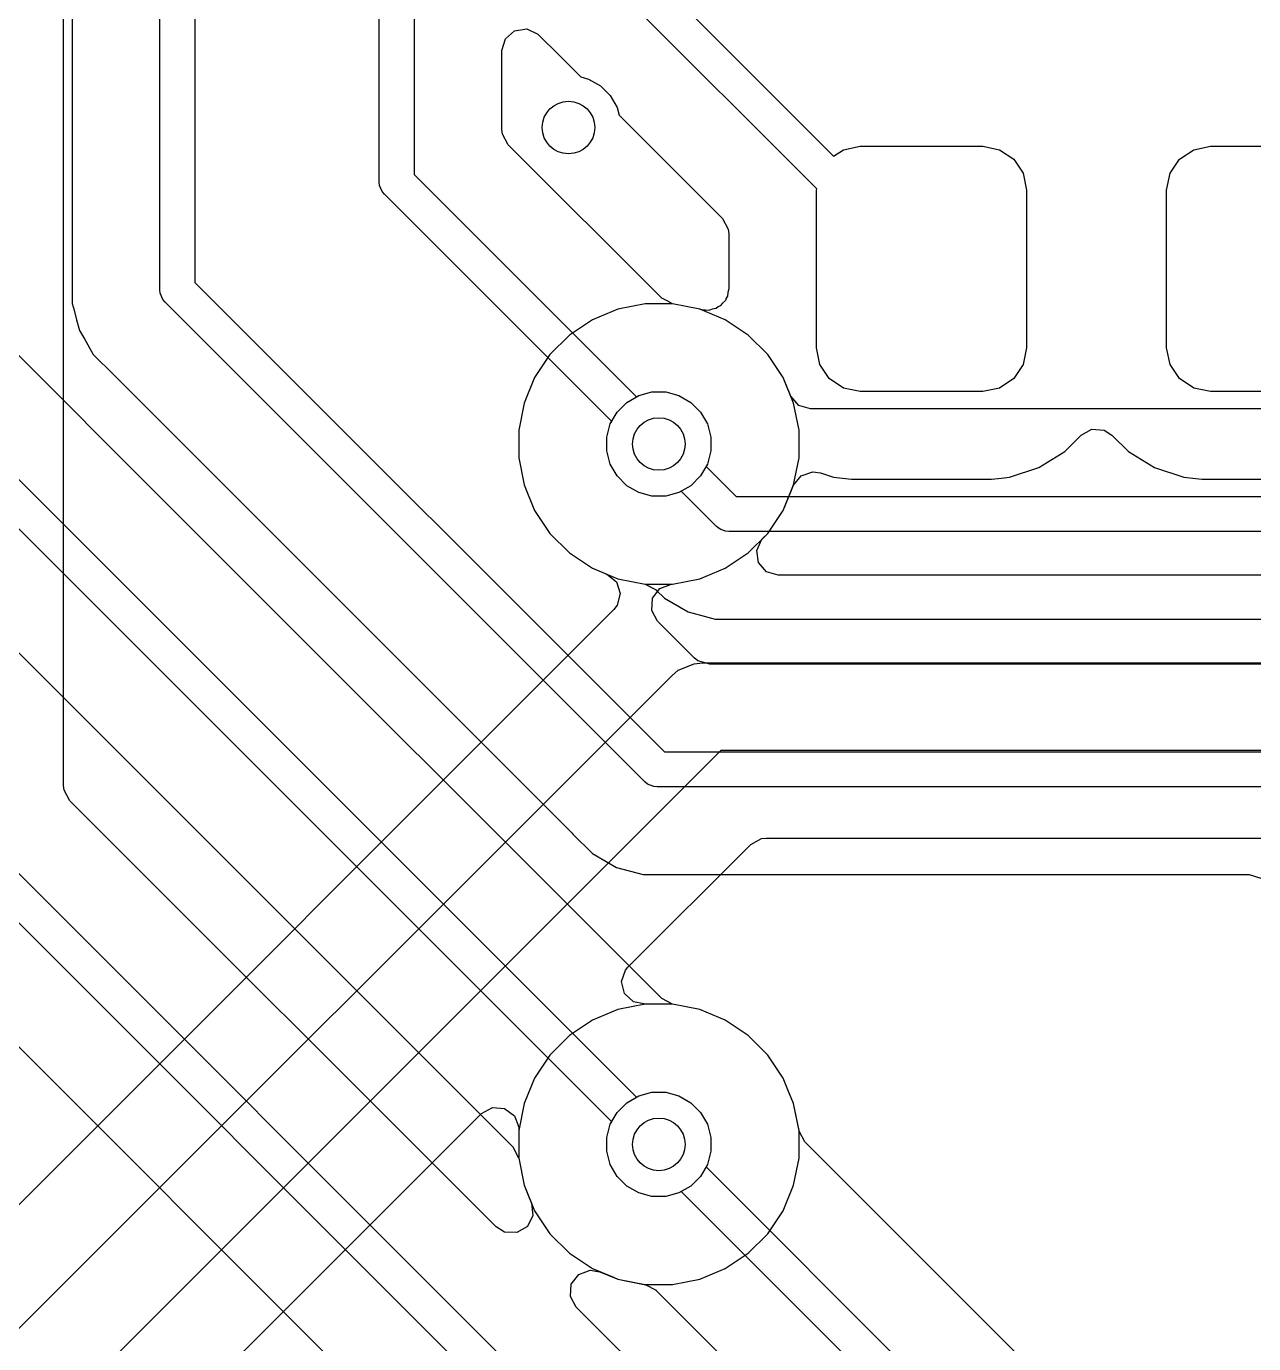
# Model space of a CAD drawing. Header units: inches. Extents: x 6.57 to 9.79, y -8.72 to -3.17.
# Drawn here: x 8.0074 to 8.2833, y -7.9582 to -7.662 of the extents above; entities that cross this region are included whole.
import ezdxf

# ---------------------------------------------------------------- set-up
doc = ezdxf.new("R2010")
doc.units = ezdxf.units.IN
doc.header["$MEASUREMENT"] = 0
doc.layers.add('In1.Cu', color=91, linetype='CONTINUOUS', true_color=0x7fc87f)

msp = doc.modelspace()

# ---------------------------------------------------------------- linework, layer by layer
at = {"layer": 'In1.Cu', "linetype": 'CONTINUOUS'}
for p, q in [((8.09462, -7.5492), (8.09462, -7.69291)), ((8.08675, -7.69291), (8.08675, -7.55083)), ((8.03743, -7.72124), (8.03743, -7.63306)), ((8.04531, -7.63306), (8.04531, -7.7196)), ((8.14531, -7.64761), (8.1889, -7.69121)), ((7.8937, -7.65191), (8.14456, -7.90278)), ((8.01773, -7.6505), (8.01773, -7.71782)), ((8.1851, -7.69854), (8.13859, -7.65203)), ((8.139, -7.90834), (7.88698, -7.65633)), ((8.01577, -7.83267), (8.01577, -7.65419)), ((8.11432, -7.66742), (8.1151, -7.66478)), ((8.1151, -7.66478), (8.11718, -7.66298)), ((8.11718, -7.66298), (8.1199, -7.66259)), ((8.1199, -7.66259), (8.1224, -7.66373)), ((8.1224, -7.66373), (8.12266, -7.66397)), ((8.12266, -7.66397), (8.12713, -7.66844)), ((8.11432, -7.68517), (8.11432, -7.66742)), ((8.12713, -7.66844), (8.12713, -7.66844)), ((8.12713, -7.66844), (8.13208, -7.67339)), ((7.87553, -7.67274), (8.11675, -7.91396)), ((8.13208, -7.67339), (8.13381, -7.67385)), ((8.13381, -7.67385), (8.13648, -7.67539)), ((8.13648, -7.67539), (8.13866, -7.67757)), ((8.13866, -7.67757), (8.1402, -7.68024)), ((8.1402, -7.68024), (8.14067, -7.68198)), ((8.14067, -7.68198), (8.1639, -7.70521)), ((8.11444, -7.68621), (8.11432, -7.68517)), ((8.11575, -7.68862), (8.11444, -7.68621)), ((8.15018, -7.72305), (8.11575, -7.68862)), ((8.19112, -7.68973), (8.19488, -7.68898)), ((8.19488, -7.68898), (8.22244, -7.68898)), ((8.22244, -7.68898), (8.22621, -7.68973)), ((8.26986, -7.68973), (8.27362, -7.68898)), ((8.27362, -7.68898), (8.30118, -7.68898)), ((8.04049, -7.77083), (7.95925, -7.68959)), ((8.1889, -7.69121), (8.19112, -7.68973)), ((8.22621, -7.68973), (8.2294, -7.69186)), ((8.2294, -7.69186), (8.23153, -7.69505)), ((8.26453, -7.69505), (8.26666, -7.69186)), ((8.26666, -7.69186), (8.26986, -7.68973)), ((8.08675, -7.69698), (8.08675, -7.69291)), ((8.09462, -7.69291), (8.09462, -7.69535)), ((8.08682, -7.69775), (8.08675, -7.69698)), ((8.08741, -7.69917), (8.08682, -7.69775)), ((8.09462, -7.69535), (8.14456, -7.7453)), ((8.23153, -7.69505), (8.23228, -7.69882)), ((8.26378, -7.69882), (8.26453, -7.69505)), ((8.0879, -7.69977), (8.08741, -7.69917)), ((8.139, -7.75086), (8.0879, -7.69977)), ((8.18504, -7.69882), (8.1851, -7.69854)), ((8.18504, -7.73425), (8.18504, -7.69882)), ((8.23228, -7.69882), (8.23228, -7.73425)), ((8.26378, -7.73425), (8.26378, -7.69882)), ((8.1639, -7.70521), (8.16522, -7.70763)), ((8.16522, -7.70763), (8.16533, -7.70867)), ((8.16533, -7.70867), (8.16533, -7.721)), ((8.01773, -7.71782), (8.01773, -7.71782)), ((8.01773, -7.71782), (8.01773, -7.72435)), ((8.03751, -7.722), (8.03743, -7.72124)), ((8.04531, -7.7196), (8.15085, -7.82515)), ((8.16533, -7.721), (8.16509, -7.72184)), ((8.01773, -7.72435), (8.01773, -7.72435)), ((8.01773, -7.72435), (8.01813, -7.72583)), ((8.0381, -7.72342), (8.03751, -7.722)), ((8.03859, -7.72402), (8.0381, -7.72342)), ((8.14644, -7.83187), (8.03859, -7.72402)), ((8.1465, -7.72439), (8.14041, -7.7256)), ((8.1465, -7.72439), (8.14041, -7.7256)), ((8.1465, -7.72439), (8.14041, -7.7256)), ((8.15271, -7.72439), (8.1465, -7.72439)), ((8.1465, -7.72439), (8.1465, -7.72439)), ((8.15271, -7.72439), (8.1465, -7.72439)), ((8.1465, -7.72439), (8.1465, -7.72439)), ((8.15271, -7.72439), (8.1465, -7.72439)), ((8.1465, -7.72439), (8.1465, -7.72439)), ((8.15022, -7.72309), (8.15018, -7.72305)), ((8.15025, -7.72311), (8.15022, -7.72309)), ((8.15022, -7.72309), (8.15022, -7.72309)), ((8.15022, -7.72309), (8.15022, -7.72309)), ((8.15145, -7.72374), (8.15025, -7.72311)), ((8.15265, -7.72438), (8.15145, -7.72374)), ((8.15271, -7.72439), (8.15265, -7.72438)), ((8.1588, -7.7256), (8.15271, -7.72439)), ((8.15271, -7.72439), (8.15271, -7.72439)), ((8.1588, -7.7256), (8.15271, -7.72439)), ((8.15271, -7.72439), (8.15271, -7.72439)), ((8.1588, -7.7256), (8.15271, -7.72439)), ((8.15271, -7.72439), (8.15271, -7.72439)), ((8.1588, -7.7256), (8.15271, -7.72439)), ((8.15271, -7.72439), (8.15271, -7.72439)), ((8.1639, -7.72422), (8.16341, -7.72487)), ((8.16456, -7.72364), (8.1639, -7.72422)), ((8.16472, -7.72309), (8.16456, -7.72364)), ((8.16504, -7.72265), (8.16472, -7.72309)), ((8.16509, -7.72184), (8.16504, -7.72265)), ((8.01813, -7.72583), (8.0187, -7.72798)), ((8.14041, -7.7256), (8.13468, -7.72798)), ((8.14041, -7.7256), (8.13468, -7.72798)), ((8.14041, -7.7256), (8.13468, -7.72798)), ((8.14041, -7.7256), (8.14041, -7.7256)), ((8.14041, -7.7256), (8.14041, -7.7256)), ((8.14041, -7.7256), (8.14041, -7.7256)), ((8.16453, -7.72798), (8.1588, -7.7256)), ((8.1588, -7.7256), (8.1588, -7.7256)), ((8.15901, -7.72569), (8.1588, -7.7256)), ((8.16453, -7.72798), (8.1588, -7.7256)), ((8.1588, -7.7256), (8.1588, -7.7256)), ((8.16453, -7.72798), (8.1588, -7.7256)), ((8.1588, -7.7256), (8.1588, -7.7256)), ((8.15947, -7.72578), (8.15901, -7.72569)), ((8.15976, -7.72583), (8.15947, -7.72578)), ((8.1601, -7.72578), (8.15976, -7.72583)), ((8.16085, -7.72586), (8.1601, -7.72578)), ((8.16162, -7.72557), (8.16085, -7.72586)), ((8.16248, -7.72544), (8.16162, -7.72557)), ((8.16291, -7.72507), (8.16248, -7.72544)), ((8.16341, -7.72487), (8.16291, -7.72507)), ((8.0187, -7.72798), (8.01934, -7.73036)), ((8.01934, -7.73036), (8.01934, -7.73036)), ((8.01934, -7.73036), (8.02044, -7.73226)), ((8.13468, -7.72798), (8.12952, -7.73143)), ((8.13468, -7.72798), (8.12952, -7.73143)), ((8.13468, -7.72798), (8.12952, -7.73143)), ((8.13468, -7.72798), (8.13468, -7.72798)), ((8.13468, -7.72798), (8.13468, -7.72798)), ((8.13468, -7.72798), (8.13468, -7.72798)), ((8.1697, -7.73143), (8.16453, -7.72798)), ((8.16453, -7.72798), (8.16453, -7.72798)), ((8.1697, -7.73143), (8.16453, -7.72798)), ((8.16453, -7.72798), (8.16453, -7.72798)), ((8.1697, -7.73143), (8.16453, -7.72798)), ((8.16453, -7.72798), (8.16453, -7.72798)), ((8.02044, -7.73226), (8.02044, -7.73226)), ((8.02044, -7.73226), (8.02245, -7.73575)), ((8.12952, -7.73143), (8.12513, -7.73582)), ((8.12952, -7.73143), (8.12513, -7.73582)), ((8.12952, -7.73143), (8.12513, -7.73582)), ((8.12952, -7.73143), (8.12952, -7.73143)), ((8.12952, -7.73143), (8.12952, -7.73143)), ((8.12952, -7.73143), (8.12952, -7.73143)), ((8.17409, -7.73582), (8.1697, -7.73143)), ((8.1697, -7.73143), (8.1697, -7.73143)), ((8.17409, -7.73582), (8.1697, -7.73143)), ((8.1697, -7.73143), (8.1697, -7.73143)), ((8.17409, -7.73582), (8.1697, -7.73143)), ((8.1697, -7.73143), (8.1697, -7.73143)), ((8.02245, -7.73575), (8.02245, -7.73575)), ((8.02245, -7.73575), (8.02713, -7.74043)), ((8.12513, -7.73582), (8.12168, -7.74098)), ((8.12513, -7.73582), (8.12168, -7.74098)), ((8.12513, -7.73582), (8.12168, -7.74098)), ((8.12513, -7.73582), (8.12513, -7.73582)), ((8.12513, -7.73582), (8.12513, -7.73582)), ((8.12513, -7.73582), (8.12513, -7.73582)), ((8.17754, -7.74098), (8.17409, -7.73582)), ((8.17409, -7.73582), (8.17409, -7.73582)), ((8.17754, -7.74098), (8.17409, -7.73582)), ((8.17409, -7.73582), (8.17409, -7.73582)), ((8.17754, -7.74098), (8.17409, -7.73582)), ((8.17409, -7.73582), (8.17409, -7.73582)), ((8.18579, -7.73802), (8.18504, -7.73425)), ((8.23228, -7.73425), (8.23153, -7.73802)), ((8.26453, -7.73802), (8.26378, -7.73425)), ((8.18792, -7.74121), (8.18579, -7.73802)), ((8.23153, -7.73802), (8.2294, -7.74121)), ((8.26666, -7.74121), (8.26453, -7.73802)), ((8.02713, -7.74043), (8.02713, -7.74043)), ((8.02713, -7.74043), (8.13013, -7.84343)), ((8.12168, -7.74098), (8.1193, -7.74671)), ((8.12168, -7.74098), (8.1193, -7.74671)), ((8.12168, -7.74098), (8.1193, -7.74671)), ((8.12168, -7.74098), (8.12168, -7.74098)), ((8.12168, -7.74098), (8.12168, -7.74098)), ((8.12168, -7.74098), (8.12168, -7.74098)), ((8.17991, -7.74671), (8.17754, -7.74098)), ((8.17754, -7.74098), (8.17754, -7.74098)), ((8.17991, -7.74671), (8.17754, -7.74098)), ((8.17754, -7.74098), (8.17754, -7.74098)), ((8.1792, -7.745), (8.17754, -7.74098)), ((8.17754, -7.74098), (8.17754, -7.74098)), ((8.19112, -7.74335), (8.18792, -7.74121)), ((8.2294, -7.74121), (8.22621, -7.74335)), ((8.26986, -7.74335), (8.26666, -7.74121)), ((8.14242, -7.74654), (8.14509, -7.74499)), ((8.14242, -7.74654), (8.14509, -7.74499)), ((8.14242, -7.74654), (8.14509, -7.74499)), ((8.14456, -7.7453), (8.14509, -7.74499)), ((8.14509, -7.74499), (8.14806, -7.7442)), ((8.14509, -7.74499), (8.14806, -7.7442)), ((8.14509, -7.74499), (8.14806, -7.7442)), ((8.14509, -7.74499), (8.14806, -7.7442)), ((8.14806, -7.7442), (8.15115, -7.7442)), ((8.14806, -7.7442), (8.15115, -7.7442)), ((8.14806, -7.7442), (8.15115, -7.7442)), ((8.14806, -7.7442), (8.15115, -7.7442)), ((8.15115, -7.7442), (8.15413, -7.74499)), ((8.15115, -7.7442), (8.15413, -7.74499)), ((8.15115, -7.7442), (8.15413, -7.74499)), ((8.15115, -7.7442), (8.15413, -7.74499)), ((8.15413, -7.74499), (8.1568, -7.74654)), ((8.15413, -7.74499), (8.1568, -7.74654)), ((8.15413, -7.74499), (8.1568, -7.74654)), ((8.15413, -7.74499), (8.1568, -7.74654)), ((8.17927, -7.74516), (8.1792, -7.745)), ((8.18107, -7.74724), (8.17927, -7.74516)), ((8.19488, -7.74409), (8.19112, -7.74335)), ((8.22244, -7.74409), (8.19488, -7.74409)), ((8.22621, -7.74335), (8.22244, -7.74409)), ((8.27362, -7.74409), (8.26986, -7.74335)), ((8.30118, -7.74409), (8.27362, -7.74409)), ((8.1193, -7.74671), (8.11809, -7.7528)), ((8.1193, -7.74671), (8.11809, -7.7528)), ((8.1193, -7.74671), (8.11809, -7.7528)), ((8.1193, -7.74671), (8.1193, -7.74671)), ((8.1193, -7.74671), (8.1193, -7.74671)), ((8.1193, -7.74671), (8.1193, -7.74671)), ((8.14024, -7.74872), (8.14242, -7.74654)), ((8.14024, -7.74872), (8.14242, -7.74654)), ((8.14024, -7.74872), (8.14242, -7.74654)), ((8.1568, -7.74654), (8.15898, -7.74872)), ((8.1568, -7.74654), (8.15898, -7.74872)), ((8.1568, -7.74654), (8.15898, -7.74872)), ((8.1568, -7.74654), (8.15898, -7.74872)), ((8.18112, -7.7528), (8.17991, -7.74671)), ((8.17991, -7.74671), (8.17991, -7.74671)), ((8.17991, -7.74671), (8.17991, -7.74671)), ((8.18112, -7.7528), (8.17991, -7.74671)), ((8.17991, -7.74671), (8.17991, -7.74671)), ((8.17991, -7.74671), (8.17991, -7.74671)), ((8.18371, -7.74801), (8.18107, -7.74724)), ((8.30289, -7.74801), (8.18371, -7.74801)), ((8.13869, -7.75139), (8.14024, -7.74872)), ((8.13869, -7.75139), (8.14024, -7.74872)), ((8.13869, -7.75139), (8.14024, -7.74872)), ((8.13869, -7.75139), (8.139, -7.75086)), ((8.15898, -7.74872), (8.16052, -7.75139)), ((8.15898, -7.74872), (8.16052, -7.75139)), ((8.15898, -7.74872), (8.16052, -7.75139)), ((8.15898, -7.74872), (8.16052, -7.75139)), ((8.11809, -7.7528), (8.11809, -7.75901)), ((8.11809, -7.7528), (8.11809, -7.75901)), ((8.11809, -7.7528), (8.11809, -7.75901)), ((8.1379, -7.75436), (8.13869, -7.75139)), ((8.1379, -7.75436), (8.13869, -7.75139)), ((8.1379, -7.75436), (8.13869, -7.75139)), ((8.1379, -7.75436), (8.13869, -7.75139)), ((8.16052, -7.75139), (8.16132, -7.75436)), ((8.16052, -7.75139), (8.16132, -7.75436)), ((8.16052, -7.75139), (8.16132, -7.75436)), ((8.16052, -7.75139), (8.16132, -7.75436)), ((8.18112, -7.75901), (8.18112, -7.7528)), ((8.18112, -7.7528), (8.18112, -7.7528)), ((8.18112, -7.7528), (8.18112, -7.7528)), ((8.18112, -7.75901), (8.18112, -7.7528)), ((8.18112, -7.7528), (8.18112, -7.7528)), ((8.18112, -7.7528), (8.18112, -7.7528)), ((8.24089, -7.75759), (8.24458, -7.7539)), ((8.24458, -7.7539), (8.24699, -7.75258)), ((8.24699, -7.75258), (8.24974, -7.75278)), ((8.24974, -7.75278), (8.25148, -7.7539)), ((8.25148, -7.7539), (8.25517, -7.75759)), ((8.1379, -7.75745), (8.1379, -7.75436)), ((8.1379, -7.75745), (8.1379, -7.75436)), ((8.1379, -7.75745), (8.1379, -7.75436)), ((8.1379, -7.75745), (8.1379, -7.75436)), ((8.16132, -7.75436), (8.16132, -7.75745)), ((8.16132, -7.75436), (8.16132, -7.75745)), ((8.16132, -7.75436), (8.16132, -7.75745)), ((8.16132, -7.75436), (8.16132, -7.75745)), ((8.11809, -7.75901), (8.1193, -7.7651)), ((8.11809, -7.75901), (8.1193, -7.7651)), ((8.11809, -7.75901), (8.1193, -7.7651)), ((8.13869, -7.76043), (8.1379, -7.75745)), ((8.13869, -7.76043), (8.1379, -7.75745)), ((8.13869, -7.76043), (8.1379, -7.75745)), ((8.13869, -7.76043), (8.1379, -7.75745)), ((8.16132, -7.75745), (8.16052, -7.76043)), ((8.16132, -7.75745), (8.16052, -7.76043)), ((8.16132, -7.75745), (8.16052, -7.76043)), ((8.16132, -7.75745), (8.16052, -7.76043)), ((8.17991, -7.7651), (8.18112, -7.75901)), ((8.17991, -7.7651), (8.18112, -7.75901)), ((8.23501, -7.76121), (8.24089, -7.75759)), ((8.25517, -7.75759), (8.26105, -7.76121)), ((8.14024, -7.7631), (8.13869, -7.76043)), ((8.14024, -7.7631), (8.13869, -7.76043)), ((8.14024, -7.7631), (8.13869, -7.76043)), ((8.14024, -7.7631), (8.13869, -7.76043)), ((8.16052, -7.76043), (8.15898, -7.7631)), ((8.16052, -7.76043), (8.15898, -7.7631)), ((8.16052, -7.76043), (8.15898, -7.7631)), ((8.16052, -7.76043), (8.16022, -7.76095)), ((8.16022, -7.76095), (8.16699, -7.76772)), ((8.17988, -7.76518), (8.1816, -7.76303)), ((8.1816, -7.76303), (8.18421, -7.76217)), ((8.18421, -7.76217), (8.18592, -7.76241)), ((8.18592, -7.76241), (8.18887, -7.76339)), ((8.22846, -7.76339), (8.23501, -7.76121)), ((8.26105, -7.76121), (8.26761, -7.76339)), ((8.1193, -7.7651), (8.1193, -7.7651)), ((8.1193, -7.7651), (8.12168, -7.77083)), ((8.1193, -7.7651), (8.1193, -7.7651)), ((8.1193, -7.7651), (8.12168, -7.77083)), ((8.1193, -7.7651), (8.1193, -7.7651)), ((8.1193, -7.7651), (8.12168, -7.77083)), ((8.14242, -7.76528), (8.14024, -7.7631)), ((8.14242, -7.76528), (8.14024, -7.7631)), ((8.14242, -7.76528), (8.14024, -7.7631)), ((8.14242, -7.76528), (8.14024, -7.7631)), ((8.14509, -7.76682), (8.14242, -7.76528)), ((8.14509, -7.76682), (8.14242, -7.76528)), ((8.14509, -7.76682), (8.14242, -7.76528)), ((8.14509, -7.76682), (8.14242, -7.76528)), ((8.1568, -7.76528), (8.15413, -7.76682)), ((8.1568, -7.76528), (8.15413, -7.76682)), ((8.1568, -7.76528), (8.15413, -7.76682)), ((8.15898, -7.7631), (8.1568, -7.76528)), ((8.15898, -7.7631), (8.1568, -7.76528)), ((8.15898, -7.7631), (8.1568, -7.76528)), ((8.17754, -7.77083), (8.17991, -7.7651)), ((8.17754, -7.77083), (8.17991, -7.7651)), ((8.17925, -7.7667), (8.17988, -7.76518)), ((8.18887, -7.76339), (8.19291, -7.7638)), ((8.19291, -7.7638), (8.22441, -7.7638)), ((8.22441, -7.7638), (8.22663, -7.76357)), ((8.22441, -7.7638), (8.22441, -7.7638)), ((8.22441, -7.7638), (8.22441, -7.7638)), ((8.22663, -7.76357), (8.22846, -7.76339)), ((8.26761, -7.76339), (8.27165, -7.7638)), ((8.27165, -7.7638), (8.30315, -7.7638)), ((8.14806, -7.76762), (8.14509, -7.76682)), ((8.14806, -7.76762), (8.14509, -7.76682)), ((8.14806, -7.76762), (8.14509, -7.76682)), ((8.14806, -7.76762), (8.14509, -7.76682)), ((8.15115, -7.76762), (8.14806, -7.76762)), ((8.15115, -7.76762), (8.14806, -7.76762)), ((8.15115, -7.76762), (8.14806, -7.76762)), ((8.15115, -7.76762), (8.14806, -7.76762)), ((8.15413, -7.76682), (8.15115, -7.76762)), ((8.15413, -7.76682), (8.15115, -7.76762)), ((8.15413, -7.76682), (8.15115, -7.76762)), ((8.15413, -7.76682), (8.15115, -7.76762)), ((8.15465, -7.76652), (8.15413, -7.76682)), ((8.16257, -7.77444), (8.15465, -7.76652)), ((8.16699, -7.76772), (8.3063, -7.76772)), ((8.17754, -7.77083), (8.17925, -7.7667)), ((8.15018, -7.88053), (8.04049, -7.77083)), ((8.12168, -7.77083), (8.12168, -7.77083)), ((8.12168, -7.77083), (8.12513, -7.776)), ((8.12168, -7.77083), (8.12168, -7.77083)), ((8.12168, -7.77083), (8.12513, -7.776)), ((8.12168, -7.77083), (8.12168, -7.77083)), ((8.12168, -7.77083), (8.12513, -7.776)), ((8.17409, -7.776), (8.17754, -7.77083)), ((8.17409, -7.776), (8.17754, -7.77083)), ((8.17409, -7.776), (8.17754, -7.77083)), ((8.17754, -7.77083), (8.17754, -7.77083)), ((8.17754, -7.77083), (8.17754, -7.77083)), ((8.16317, -7.77493), (8.16257, -7.77444)), ((8.12513, -7.776), (8.12513, -7.776)), ((8.12513, -7.776), (8.12952, -7.78039)), ((8.12513, -7.776), (8.12513, -7.776)), ((8.12513, -7.776), (8.12952, -7.78039)), ((8.12513, -7.776), (8.12513, -7.776)), ((8.12513, -7.776), (8.12952, -7.78039)), ((8.16358, -7.7751), (8.16317, -7.77493)), ((8.16459, -7.77551), (8.16358, -7.7751)), ((8.16535, -7.77559), (8.16459, -7.77551)), ((8.30467, -7.77559), (8.16535, -7.77559)), ((8.1697, -7.78039), (8.17409, -7.776)), ((8.1697, -7.78039), (8.17409, -7.776)), ((8.17162, -7.77984), (8.17276, -7.77733)), ((8.17276, -7.77733), (8.173, -7.77708)), ((8.173, -7.77708), (8.17409, -7.776)), ((8.17409, -7.776), (8.17409, -7.776)), ((8.12952, -7.78039), (8.12952, -7.78039)), ((8.12952, -7.78039), (8.13468, -7.78383)), ((8.12952, -7.78039), (8.12952, -7.78039)), ((8.12952, -7.78039), (8.13468, -7.78383)), ((8.12952, -7.78039), (8.12952, -7.78039)), ((8.12952, -7.78039), (8.13468, -7.78383)), ((8.16453, -7.78383), (8.1697, -7.78039)), ((8.16453, -7.78383), (8.1697, -7.78039)), ((8.17201, -7.78256), (8.17162, -7.77984)), ((8.17382, -7.78464), (8.17201, -7.78256)), ((8.13468, -7.78383), (8.13468, -7.78383)), ((8.13468, -7.78383), (8.13791, -7.78517)), ((8.13468, -7.78383), (8.13468, -7.78383)), ((8.13468, -7.78383), (8.14041, -7.78621)), ((8.13468, -7.78383), (8.13468, -7.78383)), ((8.13468, -7.78383), (8.14041, -7.78621)), ((8.13791, -7.78517), (8.14005, -7.7869)), ((8.14041, -7.78621), (8.14041, -7.78621)), ((8.14041, -7.78621), (8.1465, -7.78742)), ((8.14041, -7.78621), (8.14041, -7.78621)), ((8.14041, -7.78621), (8.1465, -7.78742)), ((8.15271, -7.78742), (8.1588, -7.78621)), ((8.15271, -7.78742), (8.1588, -7.78621)), ((8.1588, -7.78621), (8.16453, -7.78383)), ((8.1588, -7.78621), (8.16453, -7.78383)), ((8.17645, -7.78541), (8.17382, -7.78464)), ((9.1101, -7.78541), (8.17645, -7.78541)), ((8.14005, -7.7869), (8.14092, -7.78951)), ((8.14092, -7.78951), (8.14024, -7.79217)), ((8.1465, -7.78742), (8.1465, -7.78742)), ((8.1465, -7.78742), (8.1465, -7.78742)), ((8.1465, -7.78742), (8.15271, -7.78742)), ((8.1465, -7.78742), (8.14653, -7.78743)), ((8.14653, -7.78743), (8.14897, -7.7887)), ((8.1482, -7.7906), (8.14985, -7.78839)), ((8.14897, -7.7887), (8.14903, -7.78876)), ((8.14903, -7.78876), (8.15084, -7.79057)), ((8.14985, -7.78839), (8.15243, -7.78743)), ((8.15243, -7.78743), (8.15267, -7.78742)), ((8.15267, -7.78742), (8.15271, -7.78742)), ((8.15271, -7.78742), (8.15271, -7.78742)), ((8.15271, -7.78742), (8.15271, -7.78742)), ((8.14024, -7.79217), (8.13949, -7.79313)), ((8.14801, -7.79334), (8.1482, -7.7906)), ((8.15084, -7.79057), (8.15084, -7.79057)), ((8.15084, -7.79057), (8.15084, -7.79057)), ((8.15084, -7.79057), (8.15623, -7.79368)), ((8.13949, -7.79313), (7.89113, -8.04149)), ((8.14932, -7.79576), (8.14801, -7.79334)), ((8.15623, -7.79368), (8.15623, -7.79368)), ((8.15623, -7.79368), (8.16063, -7.79486)), ((8.16063, -7.79486), (8.16224, -7.7953)), ((8.16224, -7.7953), (8.16224, -7.7953)), ((8.16224, -7.7953), (8.29448, -7.7953)), ((8.15758, -7.80401), (8.14932, -7.79576)), ((8.1584, -7.80467), (8.15758, -7.80401)), ((8.15249, -7.808), (8.15398, -7.80678)), ((8.15398, -7.80678), (8.15753, -7.80531)), ((8.15398, -7.80678), (8.15398, -7.80678)), ((8.15753, -7.80531), (8.15945, -7.80512)), ((8.16104, -7.80544), (8.1584, -7.80467)), ((8.15945, -7.80512), (9.12028, -7.80512)), ((8.51465, -7.80544), (8.16104, -7.80544)), ((7.90109, -8.0594), (8.15249, -7.808)), ((8.16353, -7.8248), (7.91501, -8.07332)), ((8.15085, -7.82515), (8.51806, -7.82515)), ((9.12436, -7.8248), (8.16353, -7.8248)), ((8.01588, -7.83371), (8.01577, -7.83267)), ((8.0172, -7.83613), (8.01588, -7.83371)), ((8.14703, -7.83236), (8.14644, -7.83187)), ((8.14845, -7.83295), (8.14703, -7.83236)), ((8.14922, -7.83302), (8.14845, -7.83295)), ((8.51643, -7.83302), (8.14922, -7.83302)), ((8.11301, -7.93194), (8.0172, -7.83613)), ((7.99606, -7.84286), (8.45636, -8.30315)), ((8.13013, -7.84343), (8.13013, -7.84343)), ((8.13013, -7.84343), (8.1303, -7.8436)), ((8.1303, -7.8436), (8.1303, -7.8436)), ((8.1303, -7.8436), (8.1347, -7.848)), ((8.14264, -7.87355), (8.17026, -7.84594)), ((8.17026, -7.84594), (8.17267, -7.84462)), ((8.17267, -7.84462), (8.17371, -7.84451)), ((8.17371, -7.84451), (8.28984, -7.84451)), ((8.45194, -8.30987), (7.98934, -7.84727)), ((8.1347, -7.848), (8.13774, -7.84976)), ((8.13774, -7.84976), (8.1401, -7.85112)), ((8.1401, -7.85112), (8.14611, -7.85273)), ((8.14611, -7.85273), (8.14611, -7.85273)), ((8.14611, -7.85273), (8.15263, -7.85273)), ((8.15263, -7.85273), (8.15263, -7.85273)), ((8.15263, -7.85273), (8.2823, -7.85273)), ((8.2823, -7.85273), (8.28494, -7.8535)), ((7.97789, -7.86368), (8.43564, -8.32143)), ((8.14122, -7.87679), (8.14211, -7.87418)), ((8.14211, -7.87418), (8.14264, -7.87355)), ((8.14187, -7.87946), (8.14122, -7.87679)), ((8.14387, -7.88135), (8.14187, -7.87946)), ((8.14626, -7.8818), (8.14387, -7.88135)), ((8.15025, -7.88059), (8.15018, -7.88053)), ((8.15268, -7.88186), (8.15025, -7.88059)), ((8.14041, -7.88308), (8.13468, -7.88546)), ((8.14041, -7.88308), (8.13468, -7.88546)), ((8.1465, -7.88187), (8.14041, -7.88308)), ((8.1465, -7.88187), (8.14041, -7.88308)), ((8.14041, -7.88308), (8.14041, -7.88308)), ((8.14041, -7.88308), (8.14041, -7.88308)), ((8.14626, -7.88187), (8.14626, -7.8818)), ((8.1465, -7.88187), (8.14626, -7.88187)), ((8.15271, -7.88187), (8.1465, -7.88187)), ((8.15271, -7.88187), (8.1465, -7.88187)), ((8.1465, -7.88187), (8.1465, -7.88187)), ((8.15271, -7.88187), (8.1465, -7.88187)), ((8.1465, -7.88187), (8.1465, -7.88187)), ((8.1588, -7.88308), (8.15268, -7.88186)), ((8.1588, -7.88308), (8.15271, -7.88187)), ((8.15271, -7.88187), (8.15271, -7.88187)), ((8.1588, -7.88308), (8.15271, -7.88187)), ((8.15271, -7.88187), (8.15271, -7.88187)), ((8.1588, -7.88308), (8.15271, -7.88187)), ((8.15271, -7.88187), (8.15271, -7.88187)), ((8.16453, -7.88546), (8.1588, -7.88308)), ((8.1588, -7.88308), (8.1588, -7.88308)), ((8.16453, -7.88546), (8.1588, -7.88308)), ((8.1588, -7.88308), (8.1588, -7.88308)), ((8.16453, -7.88546), (8.1588, -7.88308)), ((8.1588, -7.88308), (8.1588, -7.88308)), ((8.16453, -7.88546), (8.1588, -7.88308)), ((8.1588, -7.88308), (8.1588, -7.88308)), ((8.13468, -7.88546), (8.12952, -7.88891)), ((8.13468, -7.88546), (8.12952, -7.88891)), ((8.13468, -7.88546), (8.13468, -7.88546)), ((8.13468, -7.88546), (8.13468, -7.88546)), ((8.1697, -7.88891), (8.16453, -7.88546)), ((8.16453, -7.88546), (8.16453, -7.88546)), ((8.1697, -7.88891), (8.16453, -7.88546)), ((8.16453, -7.88546), (8.16453, -7.88546)), ((8.1697, -7.88891), (8.16453, -7.88546)), ((8.16453, -7.88546), (8.16453, -7.88546)), ((8.1697, -7.88891), (8.16453, -7.88546)), ((8.16453, -7.88546), (8.16453, -7.88546)), ((8.12952, -7.88891), (8.12513, -7.8933)), ((8.12952, -7.88891), (8.12513, -7.8933)), ((8.12952, -7.88891), (8.12952, -7.88891)), ((8.12952, -7.88891), (8.12952, -7.88891)), ((8.17409, -7.8933), (8.1697, -7.88891)), ((8.1697, -7.88891), (8.1697, -7.88891)), ((8.17409, -7.8933), (8.1697, -7.88891)), ((8.1697, -7.88891), (8.1697, -7.88891)), ((8.17409, -7.8933), (8.1697, -7.88891)), ((8.1697, -7.88891), (8.1697, -7.88891)), ((8.17409, -7.8933), (8.1697, -7.88891)), ((8.1697, -7.88891), (8.1697, -7.88891)), ((8.12513, -7.8933), (8.12168, -7.89846)), ((8.12513, -7.8933), (8.12168, -7.89846)), ((8.12513, -7.8933), (8.12513, -7.8933)), ((8.12513, -7.8933), (8.12513, -7.8933)), ((8.17754, -7.89846), (8.17409, -7.8933)), ((8.17409, -7.8933), (8.17409, -7.8933)), ((8.17754, -7.89846), (8.17409, -7.8933)), ((8.17409, -7.8933), (8.17409, -7.8933)), ((8.17754, -7.89846), (8.17409, -7.8933)), ((8.17409, -7.8933), (8.17409, -7.8933)), ((8.17754, -7.89846), (8.17409, -7.8933)), ((8.17409, -7.8933), (8.17409, -7.8933)), ((8.12168, -7.89846), (8.1193, -7.90419)), ((8.12168, -7.89846), (8.1193, -7.90419)), ((8.12168, -7.89846), (8.12168, -7.89846)), ((8.12168, -7.89846), (8.12168, -7.89846)), ((8.17863, -7.90111), (8.17754, -7.89846)), ((8.17754, -7.89846), (8.17754, -7.89846)), ((8.17863, -7.90111), (8.17754, -7.89846)), ((8.17754, -7.89846), (8.17754, -7.89846)), ((8.17863, -7.90111), (8.17754, -7.89846)), ((8.17754, -7.89846), (8.17754, -7.89846)), ((8.17863, -7.90111), (8.17754, -7.89846)), ((8.17754, -7.89846), (8.17754, -7.89846)), ((8.14509, -7.90247), (8.14806, -7.90168)), ((8.14509, -7.90247), (8.14806, -7.90168)), ((8.14509, -7.90247), (8.14806, -7.90168)), ((8.14509, -7.90247), (8.14806, -7.90168)), ((8.14806, -7.90168), (8.15115, -7.90168)), ((8.14806, -7.90168), (8.15115, -7.90168)), ((8.14806, -7.90168), (8.15115, -7.90168)), ((8.14806, -7.90168), (8.15115, -7.90168)), ((8.15115, -7.90168), (8.15413, -7.90247)), ((8.15115, -7.90168), (8.15413, -7.90247)), ((8.15115, -7.90168), (8.15413, -7.90247)), ((8.15115, -7.90168), (8.15413, -7.90247)), ((8.17991, -7.90419), (8.17863, -7.90111)), ((8.17991, -7.90419), (8.17863, -7.90111)), ((8.17991, -7.90419), (8.17863, -7.90111)), ((8.17991, -7.90419), (8.17863, -7.90111)), ((8.10977, -7.90642), (8.11219, -7.9051)), ((8.11219, -7.9051), (8.11493, -7.9053)), ((8.1193, -7.90419), (8.11809, -7.91028)), ((8.1193, -7.90419), (8.11809, -7.91028)), ((8.1193, -7.90419), (8.1193, -7.90419)), ((8.1193, -7.90419), (8.1193, -7.90419)), ((8.14024, -7.9062), (8.14242, -7.90402)), ((8.14024, -7.9062), (8.14242, -7.90402)), ((8.14024, -7.9062), (8.14242, -7.90402)), ((8.14242, -7.90402), (8.14509, -7.90247)), ((8.14242, -7.90402), (8.14509, -7.90247)), ((8.14242, -7.90402), (8.14509, -7.90247)), ((8.14456, -7.90278), (8.14509, -7.90247)), ((8.15413, -7.90247), (8.1568, -7.90402)), ((8.15413, -7.90247), (8.1568, -7.90402)), ((8.15413, -7.90247), (8.1568, -7.90402)), ((8.15413, -7.90247), (8.1568, -7.90402)), ((8.1568, -7.90402), (8.15898, -7.9062)), ((8.1568, -7.90402), (8.15898, -7.9062)), ((8.1568, -7.90402), (8.15898, -7.9062)), ((8.1568, -7.90402), (8.15898, -7.9062)), ((8.18112, -7.91028), (8.17991, -7.90419)), ((8.17991, -7.90419), (8.17991, -7.90419)), ((8.18112, -7.91028), (8.17991, -7.90419)), ((8.17991, -7.90419), (8.17991, -7.90419)), ((8.18112, -7.91028), (8.17991, -7.90419)), ((8.17991, -7.90419), (8.17991, -7.90419)), ((8.18113, -7.91031), (8.17991, -7.90419)), ((8.17991, -7.90419), (8.17991, -7.90419)), ((8.06029, -7.95591), (8.10977, -7.90642)), ((8.11493, -7.9053), (8.11713, -7.90695)), ((8.11713, -7.90695), (8.11809, -7.90953)), ((8.13869, -7.90887), (8.14024, -7.9062)), ((8.13869, -7.90887), (8.14024, -7.9062)), ((8.13869, -7.90887), (8.14024, -7.9062)), ((8.15898, -7.9062), (8.16052, -7.90887)), ((8.15898, -7.9062), (8.16052, -7.90887)), ((8.15898, -7.9062), (8.16052, -7.90887)), ((8.15898, -7.9062), (8.16052, -7.90887)), ((8.11809, -7.90953), (8.11809, -7.91004)), ((8.11809, -7.91004), (8.11809, -7.91004)), ((8.11809, -7.91004), (8.11809, -7.91649)), ((8.11809, -7.91028), (8.11809, -7.91649)), ((8.11809, -7.91028), (8.11809, -7.91649)), ((8.1379, -7.91184), (8.13869, -7.90887)), ((8.1379, -7.91184), (8.13869, -7.90887)), ((8.1379, -7.91184), (8.13869, -7.90887)), ((8.1379, -7.91184), (8.13869, -7.90887)), ((8.13869, -7.90887), (8.139, -7.90834)), ((8.16052, -7.90887), (8.16132, -7.91184)), ((8.16052, -7.90887), (8.16132, -7.91184)), ((8.16052, -7.90887), (8.16132, -7.91184)), ((8.16052, -7.90887), (8.16132, -7.91184)), ((8.18112, -7.91649), (8.18112, -7.91028)), ((8.18112, -7.91028), (8.18112, -7.91028)), ((8.18112, -7.91028), (8.18112, -7.91028)), ((8.18112, -7.91649), (8.18112, -7.91028)), ((8.18112, -7.91028), (8.18112, -7.91028)), ((8.18112, -7.91028), (8.18112, -7.91028)), ((8.18112, -7.91649), (8.18112, -7.91028)), ((8.18112, -7.91028), (8.18112, -7.91028)), ((8.18112, -7.91028), (8.18112, -7.91028)), ((8.18115, -7.91039), (8.18113, -7.91031)), ((8.18246, -7.91281), (8.18115, -7.91039)), ((8.11675, -7.91396), (8.11807, -7.91638)), ((8.1379, -7.91493), (8.1379, -7.91184)), ((8.1379, -7.91493), (8.1379, -7.91184)), ((8.1379, -7.91493), (8.1379, -7.91184)), ((8.1379, -7.91493), (8.1379, -7.91184)), ((8.16132, -7.91184), (8.16132, -7.91493)), ((8.16132, -7.91184), (8.16132, -7.91493)), ((8.16132, -7.91184), (8.16132, -7.91493)), ((8.16132, -7.91184), (8.16132, -7.91493)), ((8.25639, -7.98674), (8.18246, -7.91281)), ((8.11807, -7.91638), (8.11809, -7.91646)), ((8.11809, -7.91646), (8.1193, -7.92258)), ((8.11809, -7.91649), (8.1193, -7.92258)), ((8.11809, -7.91649), (8.1193, -7.92258)), ((8.11809, -7.91649), (8.1193, -7.92258)), ((8.13869, -7.91791), (8.1379, -7.91493)), ((8.13869, -7.91791), (8.1379, -7.91493)), ((8.13869, -7.91791), (8.1379, -7.91493)), ((8.13869, -7.91791), (8.1379, -7.91493)), ((8.16132, -7.91493), (8.16052, -7.91791)), ((8.16132, -7.91493), (8.16052, -7.91791)), ((8.16132, -7.91493), (8.16052, -7.91791)), ((8.16132, -7.91493), (8.16052, -7.91791)), ((8.17991, -7.92258), (8.18112, -7.91649)), ((8.17991, -7.92258), (8.18112, -7.91649)), ((8.17991, -7.92258), (8.18112, -7.91649)), ((8.14024, -7.92058), (8.13869, -7.91791)), ((8.14024, -7.92058), (8.13869, -7.91791)), ((8.14024, -7.92058), (8.13869, -7.91791)), ((8.14024, -7.92058), (8.13869, -7.91791)), ((8.16052, -7.91791), (8.15898, -7.92058)), ((8.16052, -7.91791), (8.15898, -7.92058)), ((8.16052, -7.91791), (8.15898, -7.92058)), ((8.16052, -7.91791), (8.16022, -7.91843)), ((8.16022, -7.91843), (8.24966, -8.00787)), ((8.1193, -7.92258), (8.1193, -7.92258)), ((8.1193, -7.92258), (8.12168, -7.92831)), ((8.1193, -7.92258), (8.1193, -7.92258)), ((8.1193, -7.92258), (8.12168, -7.92831)), ((8.1193, -7.92258), (8.1193, -7.92258)), ((8.1193, -7.92258), (8.12168, -7.92831)), ((8.1193, -7.92258), (8.1193, -7.92258)), ((8.1193, -7.92258), (8.12098, -7.92662)), ((8.14242, -7.92276), (8.14024, -7.92058)), ((8.14242, -7.92276), (8.14024, -7.92058)), ((8.14242, -7.92276), (8.14024, -7.92058)), ((8.14242, -7.92276), (8.14024, -7.92058)), ((8.14509, -7.9243), (8.14242, -7.92276)), ((8.14509, -7.9243), (8.14242, -7.92276)), ((8.14509, -7.9243), (8.14242, -7.92276)), ((8.14509, -7.9243), (8.14242, -7.92276)), ((8.1568, -7.92276), (8.15413, -7.9243)), ((8.1568, -7.92276), (8.15413, -7.9243)), ((8.1568, -7.92276), (8.15413, -7.9243)), ((8.15898, -7.92058), (8.1568, -7.92276)), ((8.15898, -7.92058), (8.1568, -7.92276)), ((8.15898, -7.92058), (8.1568, -7.92276)), ((8.17754, -7.92831), (8.17991, -7.92258)), ((8.17754, -7.92831), (8.17991, -7.92258)), ((8.17754, -7.92831), (8.17991, -7.92258)), ((8.14806, -7.9251), (8.14509, -7.9243)), ((8.14806, -7.9251), (8.14509, -7.9243)), ((8.14806, -7.9251), (8.14509, -7.9243)), ((8.14806, -7.9251), (8.14509, -7.9243)), ((8.15115, -7.9251), (8.14806, -7.9251)), ((8.15115, -7.9251), (8.14806, -7.9251)), ((8.15115, -7.9251), (8.14806, -7.9251)), ((8.15115, -7.9251), (8.14806, -7.9251)), ((8.15413, -7.9243), (8.15115, -7.9251)), ((8.15413, -7.9243), (8.15115, -7.9251)), ((8.15413, -7.9243), (8.15115, -7.9251)), ((8.15413, -7.9243), (8.15115, -7.9251)), ((8.15465, -7.924), (8.15413, -7.9243)), ((8.24525, -8.01459), (8.15465, -7.924)), ((8.12098, -7.92662), (8.12127, -7.92936)), ((8.12168, -7.92831), (8.12168, -7.92831)), ((8.12168, -7.92831), (8.12513, -7.93348)), ((8.12168, -7.92831), (8.12168, -7.92831)), ((8.12168, -7.92831), (8.12513, -7.93348)), ((8.12168, -7.92831), (8.12168, -7.92831)), ((8.12168, -7.92831), (8.12513, -7.93348)), ((8.17409, -7.93348), (8.17754, -7.92831)), ((8.17409, -7.93348), (8.17754, -7.92831)), ((8.17409, -7.93348), (8.17754, -7.92831)), ((8.12004, -7.93182), (8.11767, -7.93322)), ((8.12127, -7.92936), (8.12004, -7.93182)), ((8.11492, -7.93312), (8.11301, -7.93194)), ((8.11767, -7.93322), (8.11492, -7.93312)), ((8.12513, -7.93348), (8.12513, -7.93348)), ((8.12513, -7.93348), (8.12952, -7.93787)), ((8.12513, -7.93348), (8.12513, -7.93348)), ((8.12513, -7.93348), (8.12952, -7.93787)), ((8.12513, -7.93348), (8.12513, -7.93348)), ((8.12513, -7.93348), (8.12952, -7.93787)), ((8.1697, -7.93787), (8.17409, -7.93348)), ((8.1697, -7.93787), (8.17409, -7.93348)), ((8.1697, -7.93787), (8.17409, -7.93348)), ((8.12952, -7.93787), (8.12952, -7.93787)), ((8.12952, -7.93787), (8.13468, -7.94131)), ((8.12952, -7.93787), (8.12952, -7.93787)), ((8.12952, -7.93787), (8.13468, -7.94131)), ((8.12952, -7.93787), (8.12952, -7.93787)), ((8.12952, -7.93787), (8.13468, -7.94131)), ((8.16453, -7.94131), (8.1697, -7.93787)), ((8.16453, -7.94131), (8.1697, -7.93787)), ((8.16453, -7.94131), (8.1697, -7.93787)), ((8.12993, -7.94482), (8.13158, -7.94262)), ((8.13158, -7.94262), (8.13415, -7.94166)), ((8.13415, -7.94166), (8.13637, -7.94202)), ((8.13468, -7.94131), (8.13468, -7.94131)), ((8.13468, -7.94131), (8.13941, -7.94327)), ((8.13468, -7.94131), (8.13468, -7.94131)), ((8.13468, -7.94131), (8.13941, -7.94327)), ((8.13468, -7.94131), (8.13468, -7.94131)), ((8.13468, -7.94131), (8.13941, -7.94327)), ((8.13637, -7.94202), (8.14041, -7.94369)), ((8.13941, -7.94327), (8.14041, -7.94369)), ((8.13941, -7.94327), (8.14041, -7.94369)), ((8.13941, -7.94327), (8.14041, -7.94369)), ((8.14041, -7.94369), (8.1465, -7.9449)), ((8.14041, -7.94369), (8.1463, -7.94486)), ((8.14041, -7.94369), (8.1465, -7.9449)), ((8.14041, -7.94369), (8.14296, -7.9442)), ((8.15271, -7.9449), (8.1588, -7.94369)), ((8.15271, -7.9449), (8.1588, -7.94369)), ((8.15271, -7.9449), (8.1588, -7.94369)), ((8.1588, -7.94369), (8.16453, -7.94131)), ((8.1588, -7.94369), (8.16453, -7.94131)), ((8.1588, -7.94369), (8.16453, -7.94131)), ((8.12973, -7.94756), (8.12993, -7.94482)), ((8.14296, -7.9442), (8.14653, -7.94491)), ((8.1463, -7.94486), (8.1465, -7.9449)), ((8.1465, -7.9449), (8.1465, -7.9449)), ((8.1465, -7.9449), (8.1465, -7.9449)), ((8.1465, -7.9449), (8.15271, -7.9449)), ((8.1465, -7.9449), (8.1465, -7.9449)), ((8.1465, -7.9449), (8.1465, -7.9449)), ((8.1465, -7.9449), (8.15271, -7.9449)), ((8.1465, -7.9449), (8.1465, -7.9449)), ((8.1465, -7.9449), (8.1465, -7.9449)), ((8.1465, -7.9449), (8.15271, -7.9449)), ((8.14653, -7.94491), (8.14897, -7.94618)), ((8.14897, -7.94618), (8.14903, -7.94624)), ((8.14903, -7.94624), (8.22894, -8.02616)), ((8.15271, -7.9449), (8.15271, -7.9449)), ((8.15271, -7.9449), (8.15271, -7.9449)), ((8.15271, -7.9449), (8.15271, -7.9449)), ((8.13105, -7.94998), (8.12973, -7.94756)), ((8.46309, -8.28201), (8.13105, -7.94998)), ((8.01118, -8.00502), (8.06029, -7.95591))]:
    msp.add_line(p, q, dxfattribs=at)
at = {"layer": 'In1.Cu'}
for centre in [(8.12929, -7.68476), (8.12929, -7.68476), (8.12929, -7.68476), (8.12929, -7.68476), (8.14961, -7.75591), (8.14961, -7.75591), (8.14961, -7.75591), (8.14961, -7.75591), (8.14961, -7.91339), (8.14961, -7.91339), (8.14961, -7.91339), (8.14961, -7.91339)]:
    msp.add_circle(centre, 0.00591, dxfattribs=at)

doc.saveas('drawing.dxf')
